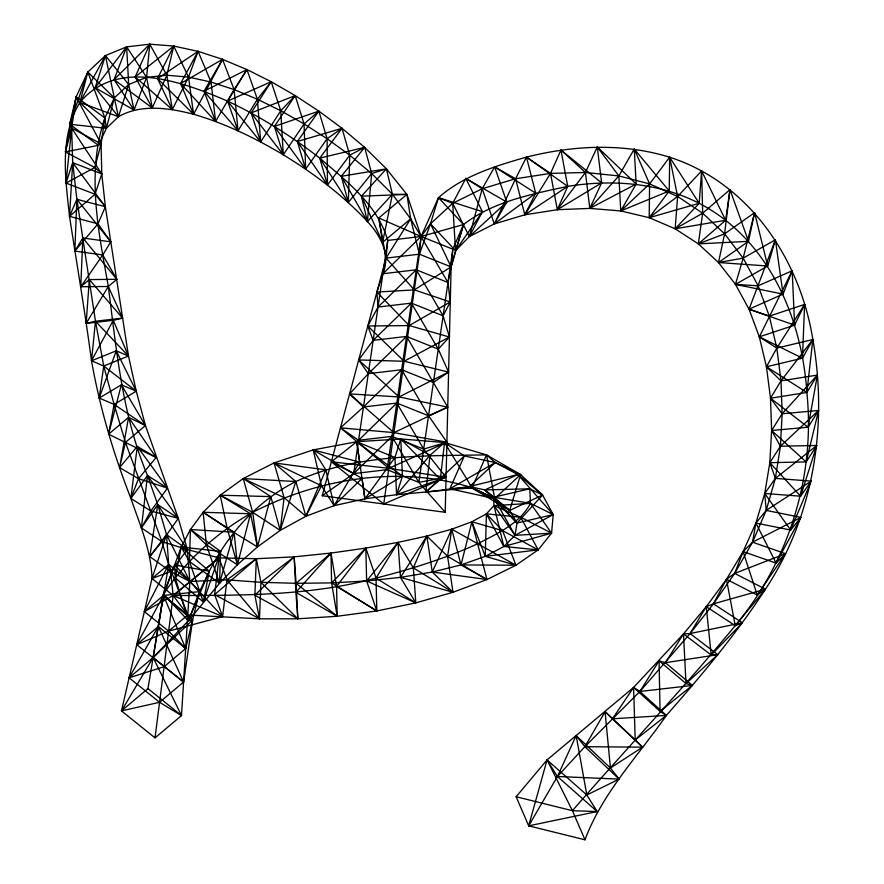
<?xml version="1.0" encoding="UTF-8"?>
<svg xmlns="http://www.w3.org/2000/svg" width="884" height="884" viewBox="0 0 884 884"><rect width="100%" height="100%" fill="white"/><g stroke="black" fill="none" stroke-linecap="round" stroke-linejoin="round"><path stroke-width="1.33" d="M445.216 512.311L451.116 266.902L452.84 249.2L463.525 224.547C493.316 201.397 531.693 194.193 567.727 186.369C612.037 179.253 658.757 182.623 699.178 203.309C768.483 239.244 801.921 317.732 806.871 392.452C815.446 476.133 789.092 561.075 735.234 625.629C682.912 688.99 626.358 748.726 572.412 810.705L516.123 796.738L547.052 759.92L633.596 687.421L683.487 633.905L706.25 606.689L726.471 579.296L743.101 551.616L755.908 523.063L764.748 493.482L769.831 462.675L771.61 430.497L770.494 398.22L766.439 366.783L759.323 336.859L749.035 309.179L735.466 284.394L718.504 262.526L698.338 243.873L675.155 228.79L649.199 217.685L620.767 210.933L589.794 208.403L557.318 209.707L524.809 214.812L494.311 223.906L469.316 236.581L455.536 250.68L451.116 266.902L447.978 282.515L450.265 301.952L443.116 315.831L449.426 337.014L438.265 349.136L448.586 372.076L433.403 382.452L401.668 369.733L368.308 373.678L349.578 393.899L363.446 406.994L396.805 403.049L428.541 415.767L446.895 442.199L388.827 468.332L331.367 461.791L358.584 440.298L396.805 403.049L423.679 449.083L446.055 477.261L383.733 504.024L331.367 461.791L353.722 473.614L387.082 469.68L418.817 482.388L445.216 512.311L322.251 495.736L386.021 258.117L387.744 240.426C377.567 204.845 346.683 181.231 319.765 158.125C291.168 135.915 260.349 116.566 227.586 101.108C183.01 82.013 117.274 57.427 79.88 102.456C59.106 136.722 65.449 178.535 69.527 216.348C76.908 264.493 85.085 312.505 91.505 360.794C99.859 407.911 113.495 453.879 130.876 498.432C139.882 524.51 151.208 550.522 151.982 578.501L121.495 710.891L155.032 737.875L181.496 715.565L189.883 581.451L187.375 549.572L178.292 518.333L145.44 425.547L136.269 391.181L128.489 356.042L105.373 206.734L101.77 173.883L101.074 143.794L104.887 117.937L114.323 97.925L128.677 84.532L146.611 77.35L166.855 75.239L188.524 77.085L211.055 82.068L234.094 89.582L257.399 99.229L280.769 110.732L304.063 123.926L327.113 138.733L349.744 155.208L371.667 173.551L392.408 194.259L410.673 218.856L447.978 282.515L416.242 269.797L382.882 273.742L376.904 292.063L378.021 307.046L367.799 326.008L373.17 340.362L358.694 359.954L368.308 373.678L406.529 336.428L438.265 349.136L411.38 303.113L378.021 307.046L416.242 269.797L443.116 315.831L411.38 303.113L373.17 340.362L406.529 336.428L447.735 407.137L393.921 432.641L340.473 427.845L363.446 406.994L401.668 369.733L428.541 415.767L447.735 407.137L399.004 396.949L349.578 393.899L393.921 432.641L446.895 442.199L423.679 449.083L391.943 436.364L358.584 440.298L340.473 427.845L388.827 468.332L446.055 477.261L418.817 482.388L391.943 436.364L353.722 473.614L322.251 495.736M192.613 620.049L153.142 657.541L181.496 715.565L159.562 702.294L129.108 677.796L164.093 666.713L185.684 648.502L168.634 631.121L144.357 611.595L163.518 595.451L192.613 620.049L188.347 620.8L163.485 594.136L158.324 626.491L136.733 644.69L163.518 595.451L181.198 547.041L190.458 529.538L203.121 512.267L220.227 495.206L243.255 478.553L274.051 462.918L313.201 449.912L356.749 441.724L400.784 438.95L444.53 442.519L486.52 454.884L472.045 487.725C399.745 464.929 319.268 478.2 252.669 512.322C217.099 532.234 186.226 560.279 163.485 594.136L163.518 595.451L187.784 614.977L259.498 618.822L297.853 618.8L337.191 616.259L376.816 610.954L415.812 602.877L453.006 592.269L486.951 579.539L515.947 565.23L538.168 549.87L551.572 533.14L553.229 514.587L542.566 495.018L520.566 474.564L486.52 454.884C422.408 456.034 355.434 453.857 295.831 481.548C257.73 500.62 228.415 533.582 209.276 571.23L174.667 564.931L163.485 594.136L153.142 657.541L183.596 682.039L192.613 620.049L187.784 614.977L173.165 595.54L151.982 578.501L170.612 571.539L187.375 549.572L157.75 504.631L178.292 518.333L147.517 475.537L167.474 488.101L138.501 478.686L119.583 467.603L137.263 446.42L167.474 488.101L150.833 511.007L141.396 527.903L157.75 504.631L166.535 534.621L149.772 556.577L161.938 541.616L178.292 518.333L150.833 511.007L130.876 498.432L147.517 475.537L157.75 504.631L149.772 556.577L170.612 571.539L189.883 581.451L226.956 579.86L260.924 582.302L296.107 583.318L331.599 582.899L366.628 580.965L400.474 577.374L432.276 572.025L460.984 564.942L485.283 556.345L503.836 546.5L515.041 535.361L517.007 523.03L509.703 510.433L494.72 498.631L472.045 487.725L396.596 494.708L364.904 498.786L334.075 505.67L305.886 516.256L280.228 530.389L257.454 546.909L237.387 564.765L219.552 583.307L188.347 620.8L153.142 657.541L121.495 710.891L159.562 702.294L183.596 682.039L136.733 644.69L168.634 631.121L222.624 616.601L226.956 579.86L218.989 557.859L187.375 549.572L161.938 541.616L141.396 527.903L147.517 475.537C122.235 415.458 116.533 350.384 108.312 286.482C98.444 231.055 86.057 172.966 104.887 117.937L87.825 72.057L105.417 55.581L126.655 46.863L149.75 44.2L173.728 46.056L198.082 51.349L222.536 59.35L246.945 69.571L271.189 81.715L295.19 95.594L318.837 111.119L342.042 128.313L364.65 147.385L386.43 168.844L406.894 194.425L421.104 236.481L419.381 254.183L383.733 504.024M155.032 737.875L173.165 595.54L170.612 571.539L161.938 541.616L125.451 442.376L114.113 404.419L103.748 366.009L95.472 321.235L76.875 199.298L72.698 162.678L71.67 128.136L76.146 96.82L87.825 72.057L114.323 97.925L118.445 116.666L106.367 128.335L98.4 145.341L65.405 151.882L76.146 96.82L104.887 117.937L106.367 128.335L69.659 124.213L76.146 96.82L101.074 143.794L94.809 167.54L65.969 183.065L71.67 128.136L101.074 143.794L98.4 145.341L69.659 124.213L87.825 72.057L79.88 102.456L106.367 128.335L114.323 97.925L105.417 55.581L79.88 102.456L118.445 116.666C141.517 103.638 169.131 108.025 193.574 114.257C225.221 123.451 255.023 137.959 283.278 154.766C313.842 173.584 342.959 195.154 367.424 221.575C380.518 235.586 390.916 254.448 382.882 273.742L421.104 236.481L430.497 223.774L452.696 203.309L482.211 188.723L515.582 178.756L550.533 173.397L585.44 172.479L618.855 175.938L649.607 183.905L677.619 196.458L702.681 213.21L724.582 233.851L743.157 258.139L758.14 285.819L769.312 316.141L776.826 348.097L781.003 380.871L782.141 413.756L780.428 446.221L775.379 478.388L766.207 510.411L752.549 542.19L734.659 573.418L713.41 603.849L690.072 633.552L639.905 691.476L584.865 746.693L557.406 776.495L528.687 825.844L584.987 839.8C602.435 792.826 638.126 756.008 666.359 715.41C701.664 675.188 736.25 634.115 765.456 589.164C813.899 516.201 827.943 424.961 812.849 339.511C800.064 259.421 749.345 182.866 669.652 157.208C623.121 142.832 573.263 145.308 526.466 157.131C495.206 166.015 463.382 175.75 438.486 197.64L421.104 236.481L387.082 469.68M353.722 473.614L387.744 240.426L421.104 236.481L463.525 224.547L438.486 197.64L430.497 223.774L419.381 254.183L386.021 258.117L378.805 217.961L406.894 194.425L410.673 218.856L419.381 254.183L451.116 266.902L463.525 224.547L455.536 250.68L430.497 223.774L451.116 266.902L414.287 289.875L376.904 292.063L409.193 325.566L449.426 337.014L404.099 361.258L358.694 359.954L399.004 396.949L448.586 372.076L404.099 361.258L367.799 326.008L409.193 325.566L450.265 301.952L414.287 289.875L386.021 258.117L410.673 218.856L382.595 242.393L361.446 196.149L386.43 168.844L392.408 194.259L382.595 242.393L378.805 217.961L421.104 236.481L452.84 249.2L418.817 482.388M121.495 710.891L147.959 688.581L168.7 564.401L166.535 534.621L187.375 549.572M153.142 657.541L129.108 677.796L158.324 626.491L185.684 648.502L199.541 591.595L209.276 571.23L181.198 547.041L175.297 577.904L188.347 620.8L209.276 571.23L203.375 602.081L175.297 577.904L174.667 564.931L199.541 591.595L188.347 620.8M528.687 825.844L547.052 759.92L586.832 794.981L597.197 811.556L528.687 825.844L516.123 796.738M359.655 462.1L334.075 505.67L321.467 485.758L313.201 449.912L359.655 462.1L356.749 441.724L394.949 457.525L396.596 494.708L440.331 479.316L444.53 442.519L464.343 455.956L495.316 462.531L520.566 474.564L509.703 510.433L469.47 486.598L425.823 492.101L430.022 455.304L444.53 442.519L472.045 487.725L449.868 488.797L464.343 455.956L425.823 492.101L440.331 479.316L400.784 438.95L394.949 457.525L364.904 498.786L356.749 441.724L402.43 476.133L396.596 494.708L430.022 455.304L400.784 438.95L402.43 476.133L364.904 498.786L361.998 478.41L313.201 449.912L325.809 469.835L334.075 505.67L361.998 478.41M173.165 595.54L218.989 557.859L256.316 558.732L294.151 556.854L330.992 553.064L365.843 548.091L398.01 542.378L426.873 536.08L451.768 529.196L471.901 521.759L486.388 513.858L493.979 505.582L530.499 503.35L553.229 514.587L515.041 535.361L493.979 505.582L493.548 497.239L484.94 489.913L469.47 486.598L495.316 462.531L517.814 474.498L542.566 495.018L517.007 523.03L484.94 489.913L517.814 474.498L520.566 474.564L494.72 498.631L449.868 488.797L495.316 462.531L486.52 454.884L494.72 498.631L469.47 486.598L517.814 474.498L553.229 514.587L517.007 523.03L493.548 497.239L529.781 488.797L542.566 495.018L509.703 510.433L484.94 489.913L529.781 488.797L530.499 503.35L551.572 533.14L503.836 546.5L486.388 513.858L520.709 517.228L551.572 533.14L515.041 535.361L493.548 497.239L530.499 503.35C519.571 523.836 497.294 533.439 477.747 543.793C445.028 558.5 410.762 569.285 376.031 578.081C309.798 596.114 241.155 595.319 173.165 595.54L144.357 611.595L168.7 564.401L189.883 581.451L222.624 616.601L173.165 595.54L218.989 557.859L214.657 594.601L222.624 616.601M168.634 631.121L187.784 614.977L168.7 564.401L151.982 578.501L166.535 534.621L189.883 581.451M199.541 591.595L163.518 595.451L185.684 648.502M572.412 810.705L597.197 811.556L557.406 776.495L547.052 759.92L572.412 810.705L584.987 839.8M147.959 688.581L181.496 715.565M158.324 626.491L183.596 682.039M649.607 183.905L649.199 217.685L699.178 203.309L701.642 170.966L677.619 196.458L649.199 217.685L669.254 190.988L669.652 157.208L649.607 183.905L620.767 210.933L618.855 175.938L634.237 149.042L669.254 190.988L620.767 210.933L636.149 184.027L634.237 149.042L649.607 183.905M486.388 513.858L485.283 556.345L515.947 565.23L502.576 530.643L486.388 513.858M349.744 155.208L348.329 202.458L371.667 173.551L386.43 168.844L341.312 176.292L348.329 202.458L319.765 158.125L342.042 128.313L349.744 155.208L327.456 185.021L297.367 141.517L318.837 111.119L327.113 138.733L327.456 185.021L319.765 158.125L364.65 147.385L371.667 173.551L367.424 221.575L392.408 194.259L406.894 194.425L361.446 196.149L367.424 221.575L341.312 176.292L364.65 147.385L349.744 155.208M190.458 529.538L189.43 561.439L203.375 602.081L220.58 551.395L190.458 529.538L234.072 532.179L237.387 564.765L206.436 544.853L190.458 529.538M220.58 551.395L219.552 583.307L189.43 561.439L181.198 547.041L220.58 551.395M76.875 199.298L74.831 251.078L102.754 254.935L116.854 279.322L108.312 286.482L86.168 323.411L113.274 320.306L122.578 318.118L108.312 286.482L80.764 286.748L82.831 237.984L110.754 241.84L102.754 254.935L80.764 286.748L89.306 279.587L116.854 279.322L82.831 237.984L74.831 251.078L98.025 223.785L105.373 206.734L72.698 162.678L65.969 183.065L95.041 194.259L105.373 206.734L76.875 199.298L69.527 216.348L98.025 223.785L110.754 241.84L76.875 199.298M256.316 558.732L254.879 595.252L259.498 618.822L214.657 594.601L256.316 558.732L260.924 582.302L259.498 618.822L226.956 579.86L256.316 558.732M804.595 304.428L802.462 358.197L766.439 366.783L781.003 380.871L817.38 375.092L808.075 427.226L771.61 430.497L780.428 446.221L816.772 445.481L800.595 496.211L764.748 493.482L766.207 510.411L755.908 523.063L752.549 542.19L743.101 551.616L734.659 573.418L726.471 579.296L713.41 603.849L706.25 606.689L690.072 633.552L683.487 633.905L665.409 662.691L659.077 660.801L639.905 691.476L666.359 715.41L635.198 740.019L605.076 711.653L584.865 746.693L619.131 779.113L586.832 794.981L576.169 735.587L610.424 767.997L619.131 779.113L557.406 776.495L576.169 735.587L584.865 746.693L642.58 747.157L635.198 740.019L633.596 687.421L639.905 691.476L692.338 685.443L665.409 662.691L717.819 654.69L690.072 633.552L742.394 622.789L713.41 603.849L765.456 589.164L734.659 573.418L785.522 553.682L752.549 542.19L800.937 517.383L766.207 510.411L811.225 481.117L775.379 478.388L764.748 493.482L790.639 530.035L800.937 517.383L776.075 563.108L743.101 551.616L757.268 595.054L765.456 589.164L735.234 625.629L706.25 606.689L711.222 655.044L717.819 654.69L685.995 683.553L659.077 660.801L660.05 711.366L666.359 715.41L612.468 718.803L605.076 711.653L610.424 767.997L642.58 747.157L612.468 718.803L633.596 687.421L660.05 711.366L692.338 685.443L685.995 683.553L683.487 633.905L711.222 655.044L742.394 622.789L735.234 625.629L726.471 579.296L757.268 595.054L785.522 553.682L776.075 563.108L755.908 523.063L790.639 530.035L811.225 481.117L800.595 496.211L769.831 462.675L780.428 446.221L818.595 410.474L782.141 413.756L771.61 430.497L806.175 461.923L816.772 445.481L775.379 478.388L769.831 462.675L806.175 461.923L818.595 410.474L808.075 427.226L770.494 398.22L781.003 380.871L812.849 339.511L776.826 348.097L759.323 336.859L792.186 270.747L758.14 285.819L735.466 284.394L743.157 258.139L754.582 212.646L724.582 233.851L698.338 243.873L702.681 213.21L701.642 170.966L725.631 220.271L698.338 243.873L748.505 241.321L754.582 212.646L767.699 266.018L735.466 284.394L783.069 294.107L792.186 270.747L794.606 325.146L759.323 336.859L802.462 358.197L812.849 339.511L806.871 392.452L770.494 398.22L782.141 413.756L817.38 375.092L806.871 392.452L766.439 366.783L776.826 348.097L804.595 304.428L769.312 316.141L749.035 309.179L775.39 239.763L743.157 258.139L718.504 262.526L724.582 233.851L729.974 189.618L702.681 213.21L675.155 228.79L677.619 196.458L669.652 157.208L699.178 203.309L675.155 228.79L725.631 220.271L729.974 189.618L748.505 241.321L718.504 262.526L767.699 266.018L775.39 239.763L783.069 294.107L749.035 309.179L794.606 325.146L804.595 304.428M72.698 162.678L69.527 216.348L95.041 194.259L101.77 173.883L71.67 128.136L65.405 151.882L94.809 167.54L101.77 173.883L72.698 162.678M89.306 279.587L86.168 323.411L95.472 321.235L122.578 318.118L89.306 279.587M149.75 44.2L146.611 77.35L134.025 110.091L95.185 87.704L105.417 55.581L128.677 84.532L134.025 110.091L114.069 79.593L126.655 46.863L146.611 77.35L152.258 107.981L114.069 79.593L149.75 44.2L166.855 75.239L172.314 109.594L135.153 76.952L149.75 44.2M95.472 321.235L91.505 360.794L103.748 366.009L136.269 391.181L114.113 404.419L108.555 434.199L156.181 457.503L138.501 478.686L130.876 498.432L137.263 446.42L156.181 457.503L128.545 417.37L108.555 434.199L121.34 384.827L136.269 391.181L116.257 350.826L91.505 360.794L113.274 320.306L128.489 356.042L103.748 366.009L99.185 398.065L114.113 404.419L145.44 425.547L125.451 442.376L119.583 467.603L128.545 417.37L145.44 425.547L121.34 384.827L99.185 398.065L116.257 350.826L128.489 356.042L95.472 321.235M284.107 497.626L280.228 530.389L252.669 512.322L220.227 495.206L227.155 528.345L237.387 564.765L250.526 513.77L220.227 495.206L270.813 496.609L280.228 530.389L295.831 481.548L274.051 462.918L284.107 497.626L305.886 516.256L321.467 485.758L274.051 462.918L325.809 469.835L305.886 516.256L295.831 481.548L243.255 478.553L252.669 512.322L257.454 546.909L227.155 528.345L203.121 512.267L206.436 544.853L219.552 583.307L234.072 532.179L203.121 512.267L250.526 513.77L257.454 546.909L270.813 496.609L243.255 478.553L284.107 497.626M451.768 529.196L447.591 556.323L453.006 592.269L400.474 577.374L398.01 542.378L366.628 580.965L376.816 610.954L336.583 586.423L330.992 553.064L296.107 583.318L297.853 618.8L254.879 595.252L294.151 556.854L296.107 583.318L337.191 616.259L336.583 586.423L365.843 548.091L376.031 578.081L376.816 610.954L331.599 582.899L330.992 553.064L295.886 592.346L297.853 618.8L260.924 582.302L294.151 556.854L295.886 592.346L337.191 616.259L331.599 582.899L365.843 548.091L366.628 580.965L415.812 602.877L413.347 567.882L398.01 542.378L376.031 578.081L415.812 602.877L400.474 577.374L426.873 536.08L447.591 556.323L486.951 579.539L471.901 521.759L502.576 530.643L538.168 549.87L485.283 556.345L471.901 521.759L460.984 564.942L486.951 579.539L432.276 572.025L426.873 536.08L413.347 567.882L453.006 592.269L432.276 572.025L451.768 529.196L515.947 565.23L460.984 564.942L451.768 529.196M173.728 46.056L166.855 75.239L152.258 107.981L135.153 76.952L173.728 46.056L188.524 77.085L193.574 114.257L157.518 78.565L173.728 46.056M482.211 188.723L469.316 236.581L452.696 203.309L438.486 197.64L482.421 211.674L469.316 236.581L506.764 202.049L494.653 166.866L482.211 188.723L494.311 223.906L535.693 193.187L526.466 157.131L550.533 173.397L557.318 209.707L601.628 182.866L597.286 146.943L636.149 184.027L589.794 208.403L585.44 172.479L597.286 146.943L618.855 175.938L589.794 208.403L601.628 182.866L560.953 150.059L550.533 173.397L524.809 214.812L515.582 178.756L526.466 157.131L567.727 186.369L557.318 209.707L585.44 172.479L560.953 150.059L567.727 186.369L524.809 214.812L535.693 193.187L494.653 166.866L515.582 178.756L494.311 223.906L506.764 202.049L465.813 178.402L452.696 203.309L455.536 250.68L482.421 211.674L465.813 178.402L482.211 188.723M128.677 84.532L118.445 116.666L95.185 87.704L126.655 46.863L128.677 84.532M198.082 51.349L188.524 77.085L172.314 109.594L157.518 78.565L198.082 51.349L211.055 82.068L215.585 121.451L234.094 89.582L246.945 69.571L257.399 99.229L260.67 141.937L280.769 110.732L295.19 95.594L304.063 123.926L305.632 169.142L327.113 138.733L342.042 128.313L297.367 141.517L305.632 169.142L274.405 126.434L295.19 95.594L251.1 112.92L260.67 141.937L227.586 101.108L246.945 69.571L204.027 91.207L215.585 121.451L180.59 83.538L198.082 51.349M222.536 59.35L193.574 114.257L180.59 83.538L222.536 59.35L234.094 89.582L238.039 130.766L257.399 99.229L271.189 81.715L280.769 110.732L283.278 154.766L304.063 123.926L318.837 111.119L274.405 126.434L283.278 154.766L251.1 112.92L271.189 81.715L227.586 101.108L238.039 130.766L204.027 91.207L222.536 59.35M538.168 549.87L503.836 546.5L493.979 505.582L520.709 517.228L538.168 549.87"/></g></svg>
